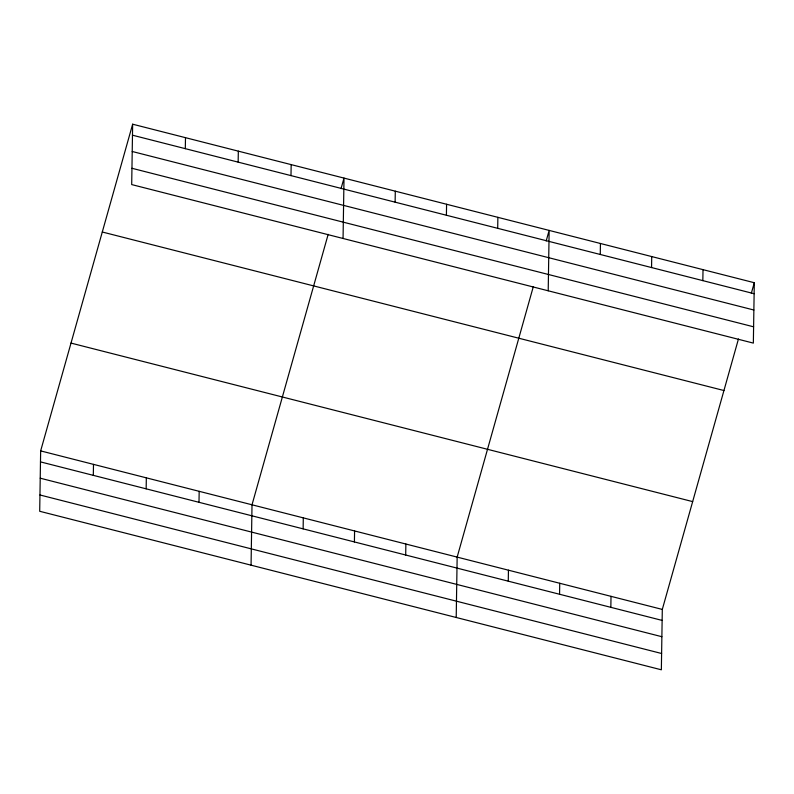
<?xml version="1.0" encoding="UTF-8"?>
<svg xmlns="http://www.w3.org/2000/svg" width="794" height="794" viewBox="0 0 794 794"><rect width="100%" height="100%" fill="white"/><g stroke="black" fill="none" stroke-linecap="round" stroke-linejoin="round"><path stroke-width="1.19" d="M132.648 124.201L131.695 184.575L753.347 343.107L754.3 282.724L132.648 124.201L40.653 450.893L39.7 511.276L661.352 669.799L662.305 609.425L738.46 338.969M93.315 475.358L93.494 464.371M146.156 488.836L146.334 477.839M185.31 148.667L185.488 137.67M198.996 502.304L199.175 491.317M238.15 162.135L238.329 151.148M251.063 565.179L252.016 504.795L328.17 234.349M290.991 175.613L291.17 164.626M303.129 528.864L303.298 517.867M343.058 238.478L344.01 178.094L341.033 188.644M354.412 541.945L354.581 530.948M395.124 202.162L395.293 191.175M405.694 555.016L405.873 544.029M446.407 215.243L446.585 204.257M456.213 617.484L457.155 557.11L533.31 286.664M497.699 228.325L497.868 217.328M508.269 581.178L508.448 570.181M548.207 290.793L549.15 230.409L546.183 240.959M559.562 594.249L559.73 583.262M600.264 254.477L600.443 243.49M610.844 607.331L611.013 596.344M651.556 267.558L651.725 256.571M702.839 280.639L703.018 269.642M751.332 293.274L754.3 282.724M132.469 135.188L754.131 293.711M132.221 151.485L753.873 310.017M131.953 168.278L753.605 326.81M102.287 232.007L723.939 390.529M71.003 343.087L692.666 501.61M40.653 450.893L662.305 609.425M40.474 461.88L662.127 620.412M40.216 478.187L661.878 636.709M39.958 494.98L661.61 653.502"/></g></svg>
